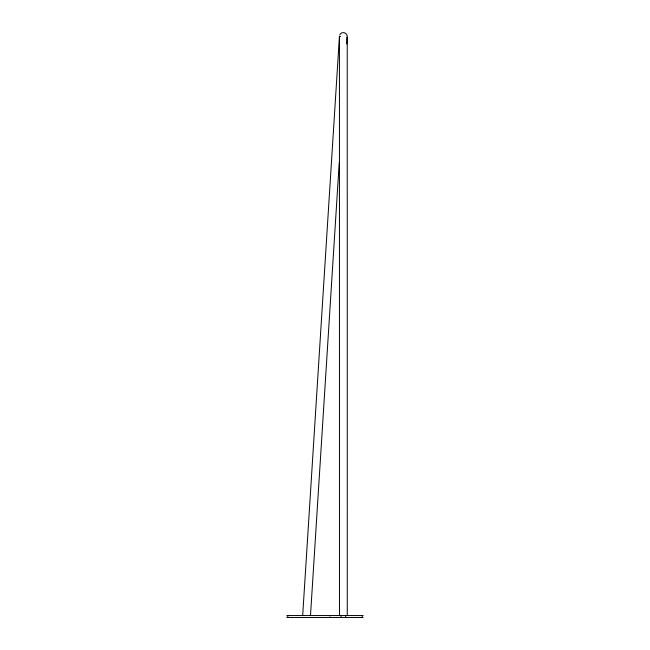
<?xml version="1.0" encoding="UTF-8"?>
<svg xmlns="http://www.w3.org/2000/svg" width="650" height="650" viewBox="0 0 650 650"><rect width="100%" height="100%" fill="white"/><g stroke="black" fill="none" stroke-linecap="round" stroke-linejoin="round"><path stroke-width="0.97" d="M302.681 615.55L339.438 36.4L340.576 36.473M310.497 615.55L339.243 162.557M346.767 43.989L346.946 36.879M339.714 34.962C341.12 31.078 347.352 32.289 347.238 36.4M286.829 615.55L363.171 615.55M286.829 617.5L363.171 617.5M362.221 616.2L362.221 617.5M347.238 37.343L347.279 615.55M345.678 615.55L345.678 617.5M341.079 616.2L341.079 617.5M339.438 37.343L339.479 615.55M330.054 616.85L330.054 617.5M287.779 615.55L287.779 617.5"/></g></svg>
